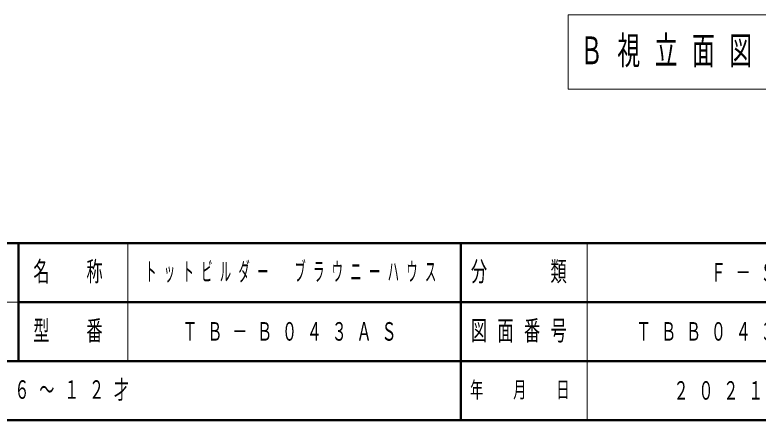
# Model space of a CAD drawing. Units: millimetres on the paper. Extents: x -385 to 0, y -594 to 267.
# Drawn here: x -187.9 to -99.7, y -297 to -248.9 of the extents above; entities that cross this region are included whole.
import ezdxf

# ---------------------------------------------------------------- set-up
doc = ezdxf.new("R2010")
doc.units = ezdxf.units.MM
doc.layers.add('LY_1', color=140, linetype='Continuous', lineweight=50)
doc.styles.add('ＭＳ ゴシック', font='')
doc.styles.get('ＭＳ ゴシック').set_extended_font_data('MS Gothic')

msp = doc.modelspace()

# ---------------------------------------------------------------- linework, layer by layer
at = {"layer": 'LY_1', "color": 7, "lineweight": 13}
for p, q in [((-122.246, -248.949), (-122.246, -257.749)), ((-65.446, -248.949), (-122.246, -248.949)), ((-122.246, -257.749), (-65.446, -257.749)), ((-174.5, -276), (-174.5, -290)), ((-120, -276), (-120, -297)), ((-242.5, -283), (-187.5, -283))]:
    msp.add_line(p, q, dxfattribs=at)
at = {"layer": 'LY_1', "color": 7}
for p, q in [((-385, -276), (0, -276)), ((-385, -297), (0, -297))]:
    msp.add_line(p, q, dxfattribs=at)
at = {"layer": 'LY_1'}
for p, q in [((-187.5, -276), (-187.5, -290)), ((-135, -276), (-135, -297)), ((-187.5, -283), (-70, -283)), ((-242.5, -290), (0, -290))]:
    msp.add_line(p, q, dxfattribs=at)

# ---------------------------------------------------------------- texts
at = {"layer": 'LY_1', "color": 7, "style": 'ＭＳ ゴシック'}
for s, insert, char_height, attachment_point in [('\\T1.64;\\W0.6;Ｂ視立面図\u3000Ｓ＝１／５０', (-120.846, -253.349), 3.299, 4), ('\\T1.64;\\W0.6;名\u3000称', (-181, -279.5), 2.346, 5), ('\\T1.64;\\W0.45;トットビルダー\u3000ブラウニーハウス', (-154.75, -279.5), 2.199, 5), ('\\T1.64;\\W0.6;分\u3000\u3000類', (-127.5, -279.5), 2.346, 5), ('\\T1.64;\\W0.6;Ｆ－ＳＴＤ０７', (-95, -279.5), 2.199, 5), ('\\T1.64;\\W0.6;型\u3000番', (-181, -286.5), 2.346, 5), ('\\T1.64;\\W0.6;図面番号', (-127.5, -286.5), 2.346, 5), ('\\T1.64;\\W0.6;ＴＢ－Ｂ０４３ＡＳ', (-154.75, -286.5), 2.199, 5), ('\\T1.64;\\W0.6;ＴＢＢ０４３ＡＳ－３０２Ｃ', (-95, -286.5), 2.199, 5), ('\\T1.64;\\W0.6;対象年齢６～１２才', (-186.5, -293.5), 2.199, 5), ('\\T1.64;\\W0.6;年\u3000月\u3000日', (-127.5, -293.5), 1.906, 5), ('\\T1.64;\\W0.6;２０２１．１０．０７', (-95, -293.5), 2.199, 5)]:
    msp.add_mtext(s, dxfattribs=dict(at, insert=insert, char_height=char_height, attachment_point=attachment_point))

doc.saveas('drawing.dxf')
